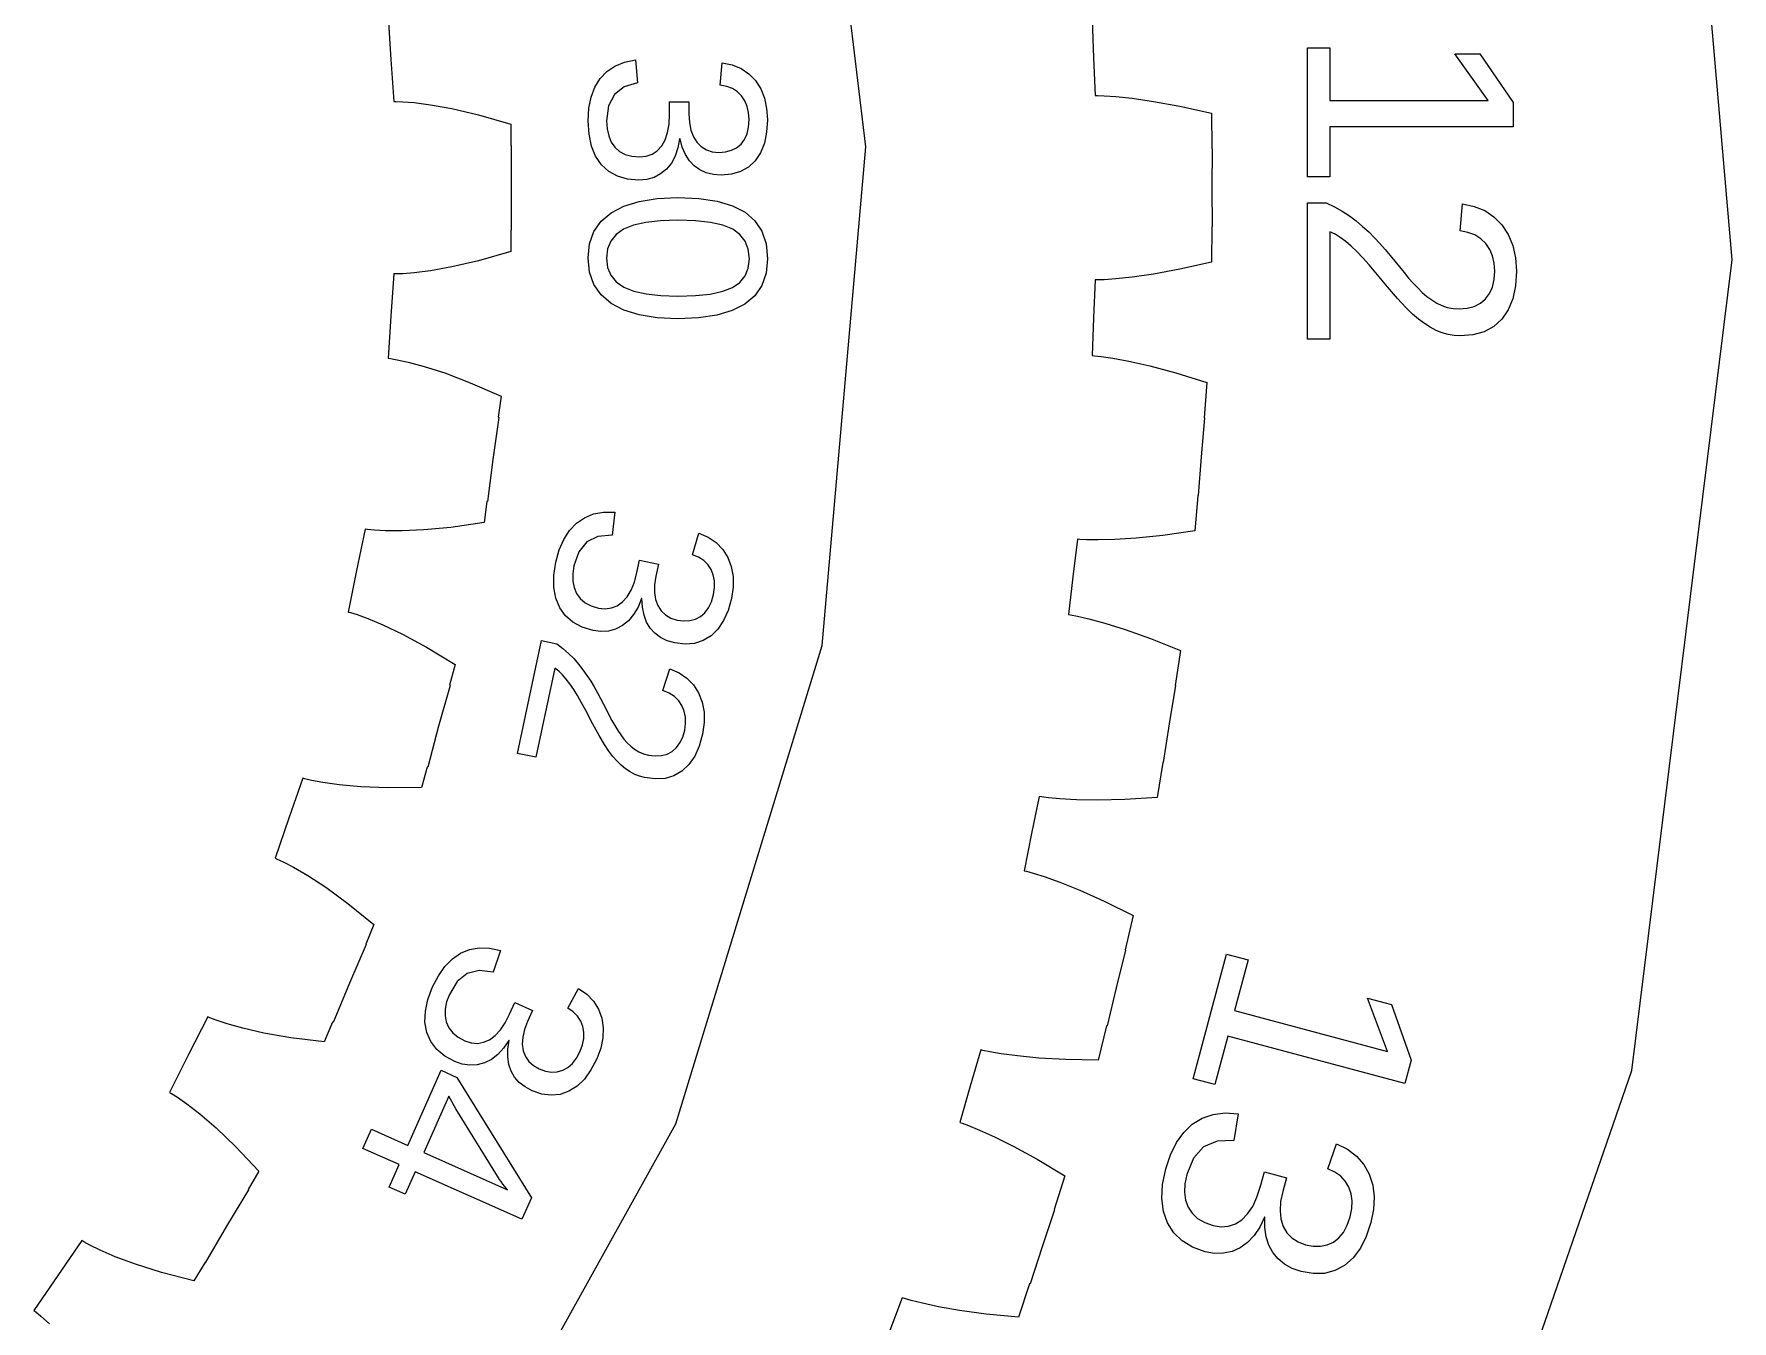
# Model space of a CAD drawing. Header units: metres. Extents: x -300 to 172, y -235 to 235.
# Drawn here: x 69.2 to 171.6, y -68.4 to 9.3 of the extents above; entities that cross this region are included whole.
import ezdxf

# ---------------------------------------------------------------- set-up
doc = ezdxf.new("R2010")
doc.units = ezdxf.units.M

msp = doc.modelspace()

# ---------------------------------------------------------------- linework, layer by layer
for p, q in [((171.62, -4.35748), (167.377, 44.7258)), ((119.359, 2.4608), (115.693, 32.421)), ((90.5226, 10.2897), (90.6797, 7.74355)), ((133, 10.1227), (133.079, 7.84135)), ((146.004, 0.65063), (146.004, 8.43164)), ((146.004, 8.43164), (147.352, 8.43164)), ((147.352, 8.43164), (147.352, 5.26863)), ((90.6797, 7.74355), (90.8634, 5.19972)), ((103.719, 7.01154), (104.21, 7.34259)), ((104.21, 7.34259), (104.786, 7.57703)), ((104.786, 7.57703), (105.449, 7.71484)), ((105.449, 7.71484), (105.576, 6.32585)), ((110.567, 6.18384), (110.672, 7.53584)), ((110.672, 7.53584), (111.282, 7.41302)), ((111.282, 7.41302), (111.821, 7.19359)), ((111.821, 7.19359), (112.289, 6.87753)), ((133.079, 7.84135), (133.182, 5.56102)), ((156.904, 5.26863), (154.9, 8.07063)), ((154.9, 8.07063), (156.398, 8.07063)), ((156.398, 8.07063), (158.42, 5.13564)), ((103.001, 6.06703), (103.316, 6.58385)), ((103.316, 6.58385), (103.719, 7.01154)), ((105.576, 6.32585), (104.759, 6.08165)), ((110.958, 6.11015), (110.567, 6.18384)), ((112.289, 6.87753), (112.687, 6.46484)), ((112.687, 6.46484), (113.004, 5.97047)), ((90.8634, 5.19972), (90.9996, 5.20143)), ((90.9996, 5.20143), (91.4106, 5.18881)), ((91.4106, 5.18881), (92.1026, 5.13435)), ((92.1026, 5.13435), (93.0848, 5.00832)), ((102.641, 4.79153), (102.776, 5.46959)), ((102.776, 5.46959), (103.001, 6.06703)), ((104.175, 5.61809), (103.825, 4.93515)), ((104.759, 6.08165), (104.175, 5.61809)), ((107.511, 4.42885), (107.511, 5.19084)), ((107.511, 5.19084), (108.676, 5.19084)), ((108.676, 5.19084), (108.676, 4.45885)), ((111.302, 5.9791), (110.958, 6.11015)), ((111.6, 5.79065), (111.302, 5.9791)), ((111.851, 5.54485), (111.6, 5.79065)), ((112.05, 5.24916), (111.851, 5.54485)), ((112.193, 4.91109), (112.05, 5.24916)), ((113.004, 5.97047), (113.23, 5.41034)), ((113.23, 5.41034), (113.366, 4.78447)), ((133.182, 5.56102), (133.32, 5.56146)), ((133.32, 5.56146), (133.738, 5.54883)), ((133.738, 5.54883), (134.439, 5.50169)), ((134.439, 5.50169), (135.428, 5.39767)), ((135.428, 5.39767), (136.713, 5.21269)), ((136.713, 5.21269), (138.303, 4.92041)), ((147.352, 5.26863), (156.904, 5.26863)), ((158.42, 5.13564), (158.42, 3.67264)), ((93.0848, 5.00832), (94.3701, 4.77744)), ((94.3701, 4.77744), (95.9751, 4.40332)), ((95.9751, 4.40332), (97.92, 3.84041)), ((102.596, 4.03284), (102.641, 4.79153)), ((103.825, 4.93515), (103.709, 4.03284)), ((107.481, 3.84196), (107.511, 4.42885)), ((108.676, 4.45885), (108.706, 3.93735)), ((112.278, 4.53065), (112.193, 4.91109)), ((112.276, 3.64853), (112.307, 4.10785)), ((112.307, 4.10785), (112.278, 4.53065)), ((113.366, 4.78447), (113.412, 4.09285)), ((138.303, 4.92041), (140.211, 4.49149)), ((140.211, 4.49149), (140.222, 2.35861)), ((97.92, 3.84041), (97.9267, 2.56105)), ((102.646, 3.22334), (102.596, 4.03284)), ((102.795, 2.51285), (102.646, 3.22334)), ((103.709, 4.03284), (103.74, 3.5526)), ((103.74, 3.5526), (103.833, 3.12685)), ((103.833, 3.12685), (103.989, 2.7556)), ((107.24, 2.88797), (107.391, 3.32834)), ((107.391, 3.32834), (107.481, 3.84196)), ((108.706, 3.93735), (108.796, 3.47784)), ((108.796, 3.47784), (108.946, 3.08034)), ((108.946, 3.08034), (109.157, 2.74484)), ((112.032, 2.91103), (112.184, 3.24959)), ((112.184, 3.24959), (112.276, 3.64853)), ((113.366, 3.34547), (113.228, 2.68634)), ((113.412, 4.09285), (113.366, 3.34547)), ((158.42, 3.67264), (147.352, 3.67264)), ((147.352, 3.67264), (147.352, 0.65063)), ((97.9267, 2.56105), (97.9535, 2.55299)), ((97.9535, 2.55299), (97.9401, -0.00017)), ((103.045, 1.90134), (102.795, 2.51285)), ((103.989, 2.7556), (104.208, 2.43884)), ((104.208, 2.43884), (104.488, 2.18553)), ((104.488, 2.18553), (104.829, 2.00459)), ((106.455, 2.0251), (106.766, 2.23166)), ((106.766, 2.23166), (107.03, 2.52084)), ((107.03, 2.52084), (107.24, 2.88797)), ((108.011, 2.40053), (107.846, 1.9086)), ((108.108, 2.95784), (108.011, 2.40053)), ((108.138, 2.95784), (108.108, 2.95784)), ((108.275, 2.45229), (108.138, 2.95784)), ((108.463, 2.01059), (108.275, 2.45229)), ((109.157, 2.74484), (109.42, 2.47841)), ((109.42, 2.47841), (109.73, 2.2881)), ((109.73, 2.2881), (110.086, 2.1739)), ((110.086, 2.1739), (110.488, 2.13585)), ((110.488, 2.13585), (110.887, 2.1669)), ((110.887, 2.1669), (111.241, 2.2601)), ((111.241, 2.2601), (111.552, 2.41541)), ((111.552, 2.41541), (111.818, 2.63284)), ((111.818, 2.63284), (112.032, 2.91103)), ((112.998, 2.11546), (112.677, 1.63284)), ((113.228, 2.68634), (112.998, 2.11546)), ((116.716, -27.6069), (119.359, 2.4608)), ((140.222, 2.35861), (140.246, 2.3528)), ((140.246, 2.3528), (140.234, 0.0002)), ((103.394, 1.38884), (103.045, 1.90134)), ((103.834, 0.98372), (103.394, 1.38884)), ((104.829, 2.00459), (105.23, 1.89603)), ((105.23, 1.89603), (105.692, 1.85985)), ((105.692, 1.85985), (106.097, 1.90115)), ((106.097, 1.90115), (106.455, 2.0251)), ((107.317, 1.12085), (106.964, 0.83296)), ((107.615, 1.48203), (107.317, 1.12085)), ((107.846, 1.9086), (107.615, 1.48203)), ((108.702, 1.63278), (108.463, 2.01059)), ((108.992, 1.31885), (108.702, 1.63278)), ((109.33, 1.0721), (108.992, 1.31885)), ((109.716, 0.89584), (109.33, 1.0721)), ((112.273, 1.24872), (111.797, 0.97435)), ((112.677, 1.63284), (112.273, 1.24872)), ((104.356, 0.69435), (103.834, 0.98372)), ((104.96, 0.52072), (104.356, 0.69435)), ((105.647, 0.46285), (104.96, 0.52072)), ((106.129, 0.50397), (105.647, 0.46285)), ((106.568, 0.62735), (106.129, 0.50397)), ((106.964, 0.83296), (106.568, 0.62735)), ((110.149, 0.7901), (109.716, 0.89584)), ((110.63, 0.75484), (110.149, 0.7901)), ((111.25, 0.80972), (110.63, 0.75484)), ((111.797, 0.97435), (111.25, 0.80972)), ((140.234, 0.0002), (140.246, -2.3528)), ((147.352, 0.65063), (146.004, 0.65063)), ((97.9401, -0.00017), (97.9535, -2.55301)), ((104.745, -1.11041), (105.673, -0.82573)), ((105.673, -0.82573), (106.759, -0.65491)), ((106.759, -0.65491), (108.004, -0.59798)), ((108.004, -0.59798), (109.273, -0.65329)), ((109.273, -0.65329), (110.372, -0.81923)), ((110.372, -0.81923), (111.302, -1.09579)), ((146.004, -9.12997), (146.004, -0.90797)), ((146.004, -0.90797), (147.123, -0.90797)), ((147.123, -0.90797), (147.624, -1.14491)), ((155.21, -2.59998), (155.36, -0.97798)), ((155.36, -0.97798), (156.066, -1.12297)), ((102.941, -2.64598), (103.372, -2.02098)), ((103.372, -2.02098), (103.976, -1.50897)), ((103.976, -1.50897), (104.745, -1.11041)), ((106.96, -1.99129), (106.067, -2.09422)), ((108.004, -1.95697), (106.96, -1.99129)), ((109.075, -1.99078), (108.004, -1.95697)), ((109.984, -2.09222), (109.075, -1.99078)), ((111.302, -1.09579), (112.062, -1.48297)), ((112.062, -1.48297), (112.652, -1.98967)), ((112.652, -1.98967), (113.074, -2.62473)), ((147.624, -1.14491), (148.094, -1.40672)), ((148.094, -1.40672), (148.534, -1.69342)), ((148.534, -1.69342), (148.944, -2.00497)), ((148.944, -2.00497), (149.329, -2.3331)), ((156.066, -1.12297), (156.697, -1.38197)), ((156.697, -1.38197), (157.251, -1.75497)), ((157.251, -1.75497), (157.73, -2.24197)), ((97.9267, -2.56107), (97.92, -3.84041)), ((97.9535, -2.55301), (97.9267, -2.56107)), ((102.682, -3.38397), (102.941, -2.64598)), ((104.277, -2.82085), (103.953, -3.21648)), ((104.73, -2.50598), (104.277, -2.82085)), ((105.323, -2.26579), (104.73, -2.50598)), ((106.067, -2.09422), (105.323, -2.26579)), ((110.731, -2.26129), (109.984, -2.09222)), ((111.315, -2.49797), (110.731, -2.26129)), ((111.755, -2.81261), (111.315, -2.49797)), ((112.07, -3.21448), (111.755, -2.81261)), ((113.074, -2.62473), (113.327, -3.38817)), ((140.222, -2.35861), (140.211, -4.49149)), ((140.246, -2.3528), (140.222, -2.35861)), ((147.663, -2.80591), (147.352, -2.65298)), ((147.352, -2.65298), (147.352, -9.12997)), ((147.981, -3.00073), (147.663, -2.80591)), ((148.305, -3.23741), (147.981, -3.00073)), ((149.329, -2.3331), (149.695, -2.66948)), ((149.695, -2.66948), (150.043, -3.0141)), ((150.043, -3.0141), (150.372, -3.36697)), ((155.68, -2.69128), (155.21, -2.59998)), ((156.094, -2.85022), (155.68, -2.69128)), ((156.453, -3.07678), (156.094, -2.85022)), ((157.73, -2.24197), (158.116, -2.82529)), ((158.116, -2.82529), (158.391, -3.48622)), ((97.92, -3.84041), (95.9751, -4.40332)), ((102.596, -4.23497), (102.682, -3.38397)), ((103.758, -3.69286), (103.694, -4.24998)), ((103.953, -3.21648), (103.758, -3.69286)), ((112.259, -3.7036), (112.07, -3.21448)), ((112.322, -4.27998), (112.259, -3.7036)), ((113.327, -3.38817), (113.412, -4.27998)), ((148.635, -3.51598), (148.305, -3.23741)), ((148.978, -3.8418), (148.635, -3.51598)), ((149.342, -4.21922), (148.978, -3.8418)), ((150.372, -3.36697), (150.686, -3.7231)), ((150.686, -3.7231), (150.988, -4.07748)), ((150.988, -4.07748), (151.279, -4.4301)), ((156.757, -3.37097), (156.453, -3.07678)), ((156.998, -3.72173), (156.757, -3.37097)), ((157.17, -4.11697), (156.998, -3.72173)), ((158.391, -3.48622), (158.557, -4.22479)), ((93.0848, -5.00832), (92.1026, -5.13435)), ((94.3701, -4.77745), (93.0848, -5.00832)), ((95.9751, -4.40332), (94.3701, -4.77745)), ((102.682, -5.0871), (102.596, -4.23497)), ((102.942, -5.82848), (102.682, -5.0871)), ((103.694, -4.24998), (103.76, -4.80423)), ((103.76, -4.80423), (103.958, -5.27898)), ((112.066, -5.31897), (112.258, -4.84222)), ((112.258, -4.84222), (112.322, -4.27998)), ((113.412, -4.27998), (113.326, -5.14861)), ((138.303, -4.92043), (136.713, -5.21269)), ((140.211, -4.49149), (138.303, -4.92043)), ((149.725, -4.64828), (149.342, -4.21922)), ((150.13, -5.12898), (149.725, -4.64828)), ((151.279, -4.4301), (151.558, -4.78098)), ((151.558, -4.78098), (151.831, -5.12291)), ((151.831, -5.12291), (152.105, -5.44772)), ((157.273, -4.55673), (157.17, -4.11697)), ((157.272, -5.54478), (157.308, -5.04097)), ((157.308, -5.04097), (157.273, -4.55673)), ((158.612, -5.04097), (158.556, -5.92523)), ((158.557, -4.22479), (158.612, -5.04097)), ((165.565, -53.2504), (171.62, -4.35748)), ((90.8634, -5.19972), (90.6797, -7.74376)), ((90.9996, -5.20145), (90.8634, -5.19972)), ((91.4106, -5.18881), (90.9996, -5.20145)), ((92.1026, -5.13435), (91.4106, -5.18881)), ((103.376, -6.45911), (102.942, -5.82848)), ((103.958, -5.27898), (104.289, -5.67422)), ((104.289, -5.67422), (104.753, -5.98997)), ((104.753, -5.98997), (105.353, -6.23192)), ((110.711, -6.24654), (111.3, -6.01598)), ((111.3, -6.01598), (111.747, -5.71022)), ((111.747, -5.71022), (112.066, -5.31897)), ((113.07, -5.89548), (112.644, -6.5206)), ((113.326, -5.14861), (113.07, -5.89548)), ((133.182, -5.56102), (133.079, -7.8416)), ((133.32, -5.56146), (133.182, -5.56102)), ((133.738, -5.54883), (133.32, -5.56146)), ((134.439, -5.50169), (133.738, -5.54883)), ((135.428, -5.39766), (134.439, -5.50169)), ((136.713, -5.21269), (135.428, -5.39766)), ((150.83, -5.9756), (150.13, -5.12898)), ((151.433, -6.67348), (150.83, -5.9756)), ((152.105, -5.44772), (152.378, -5.75542)), ((152.378, -5.75542), (152.651, -6.04597)), ((152.651, -6.04597), (152.928, -6.31448)), ((156.99, -6.37729), (157.166, -5.99023)), ((157.166, -5.99023), (157.272, -5.54478)), ((158.556, -5.92523), (158.39, -6.70097)), ((103.983, -6.97897), (103.376, -6.45911)), ((104.755, -7.38585), (103.983, -6.97897)), ((105.353, -6.23192), (106.095, -6.40472)), ((106.095, -6.40472), (106.979, -6.50841)), ((106.979, -6.50841), (108.004, -6.54298)), ((108.004, -6.54298), (109.063, -6.51004)), ((109.063, -6.51004), (109.965, -6.41122)), ((109.965, -6.41122), (110.711, -6.24654)), ((112.047, -7.02397), (111.282, -7.41116)), ((112.644, -6.5206), (112.047, -7.02397)), ((151.937, -7.2226), (151.433, -6.67348)), ((152.928, -6.31448), (153.211, -6.55598)), ((153.211, -6.55598), (153.501, -6.77048)), ((153.501, -6.77048), (153.798, -6.95798)), ((153.798, -6.95798), (154.108, -7.11023)), ((154.108, -7.11023), (154.437, -7.21898)), ((155.639, -7.26848), (156.064, -7.15598)), ((156.064, -7.15598), (156.432, -6.96848)), ((156.432, -6.96848), (156.743, -6.70598)), ((156.743, -6.70598), (156.99, -6.37729)), ((158.39, -6.70097), (158.113, -7.36823)), ((90.6797, -7.74376), (90.5226, -10.2897)), ((105.682, -7.67648), (104.755, -7.38585)), ((106.765, -7.85085), (105.682, -7.67648)), ((108.004, -7.90898), (106.765, -7.85085)), ((109.261, -7.85367), (108.004, -7.90898)), ((110.353, -7.68773), (109.261, -7.85367)), ((111.282, -7.41116), (110.353, -7.68773)), ((133.079, -7.8416), (133, -10.1227)), ((152.343, -7.62297), (151.937, -7.2226)), ((152.7, -7.92885), (152.343, -7.62297)), ((153.057, -8.19447), (152.7, -7.92885)), ((153.414, -8.41985), (153.057, -8.19447)), ((154.437, -7.21898), (154.787, -7.28423)), ((154.787, -7.28423), (155.156, -7.30598)), ((155.156, -7.30598), (155.639, -7.26848)), ((157.726, -7.92697), (157.236, -8.36841)), ((158.113, -7.36823), (157.726, -7.92697)), ((147.352, -9.12997), (146.004, -9.12997)), ((153.771, -8.60498), (153.414, -8.41985)), ((154.128, -8.74979), (153.771, -8.60498)), ((154.487, -8.85323), (154.128, -8.74979)), ((154.847, -8.91528), (154.487, -8.85323)), ((155.208, -8.93597), (154.847, -8.91528)), ((155.977, -8.87291), (155.208, -8.93597)), ((156.653, -8.68373), (155.977, -8.87291)), ((157.236, -8.36841), (156.653, -8.68373)), ((133, -10.1227), (133.139, -10.1333)), ((133.139, -10.1333), (133.554, -10.1791)), ((133.554, -10.1791), (134.249, -10.2817)), ((90.5226, -10.2897), (90.6579, -10.3062)), ((90.6579, -10.3062), (91.0636, -10.3735)), ((91.0636, -10.3735), (91.7421, -10.5197)), ((91.7421, -10.5197), (92.6987, -10.7755)), ((92.6987, -10.7755), (93.9418, -11.1757)), ((93.9418, -11.1757), (95.4826, -11.7604)), ((134.249, -10.2817), (135.227, -10.464)), ((135.227, -10.464), (136.492, -10.7504)), ((136.492, -10.7504), (138.054, -11.1681)), ((138.054, -11.1681), (139.922, -11.7473)), ((95.4826, -11.7604), (97.3351, -12.5775)), ((139.922, -11.7473), (139.764, -13.8743)), ((97.3351, -12.5775), (97.1712, -13.8463)), ((97.1967, -13.8579), (96.8432, -16.3864)), ((97.1712, -13.8463), (97.1967, -13.8579)), ((139.788, -13.882), (139.589, -16.2261)), ((139.764, -13.8743), (139.788, -13.882)), ((96.8432, -16.3864), (96.5161, -18.9183)), ((139.589, -16.2261), (139.414, -18.5728)), ((96.4885, -18.9227), (96.3114, -20.1898)), ((96.5161, -18.9183), (96.4885, -18.9227)), ((139.389, -18.5766), (139.208, -20.7019)), ((139.414, -18.5728), (139.389, -18.5766)), ((94.3088, -20.4884), (92.6683, -20.6453)), ((96.3114, -20.1898), (94.3088, -20.4884)), ((101.465, -20.6784), (101.881, -20.2384)), ((101.881, -20.2384), (102.364, -19.904)), ((102.364, -19.904), (102.913, -19.682)), ((102.913, -19.682), (103.525, -19.5726)), ((103.525, -19.5726), (104.202, -19.5756)), ((104.202, -19.5756), (104.038, -20.9606)), ((89.1365, -20.5964), (88.6153, -23.0936)), ((89.2713, -20.6163), (89.1365, -20.5964)), ((89.6803, -20.6585), (89.2713, -20.6163)), ((90.3734, -20.6968), (89.6803, -20.6585)), ((91.3636, -20.7028), (90.3734, -20.6968)), ((92.6683, -20.6453), (91.3636, -20.7028)), ((100.848, -21.8512), (101.121, -21.216)), ((101.121, -21.216), (101.465, -20.6784)), ((102.521, -21.3618), (102.036, -21.957)), ((103.188, -21.0296), (102.521, -21.3618)), ((104.038, -20.9606), (103.188, -21.0296)), ((108.89, -22.1372), (109.274, -20.8366)), ((109.274, -20.8366), (109.845, -21.0835)), ((109.845, -21.0835), (110.327, -21.4103)), ((110.327, -21.4103), (110.719, -21.8168)), ((132.116, -21.2096), (131.833, -23.4743)), ((132.255, -21.221), (132.116, -21.2096)), ((132.673, -21.2416), (132.255, -21.221)), ((133.375, -21.2503), (132.673, -21.2416)), ((134.369, -21.2252), (133.375, -21.2503)), ((135.664, -21.1429), (134.369, -21.2252)), ((137.273, -20.9779), (135.664, -21.1429)), ((139.208, -20.7019), (137.273, -20.9779)), ((100.646, -22.5839), (100.848, -21.8512)), ((102.036, -21.957), (101.735, -22.8153)), ((105.536, -23.2185), (105.694, -22.4731)), ((105.694, -22.4731), (106.834, -22.7153)), ((109.257, -22.2906), (108.89, -22.1372)), ((109.567, -22.4904), (109.257, -22.2906)), ((109.819, -22.7366), (109.567, -22.4904)), ((110.719, -21.8168), (111.022, -22.3031)), ((111.022, -22.3031), (111.23, -22.8526)), ((88.6153, -23.0936), (88.1204, -25.5956)), ((100.525, -24.1122), (100.526, -23.3861)), ((100.526, -23.3861), (100.646, -22.5839)), ((101.735, -22.8153), (101.665, -23.2916)), ((101.665, -23.2916), (101.668, -23.7275)), ((105.384, -23.7863), (105.536, -23.2185)), ((106.682, -23.4313), (106.603, -23.9477)), ((106.834, -22.7153), (106.682, -23.4313)), ((110.013, -23.0292), (109.819, -22.7366)), ((110.147, -23.3599), (110.013, -23.0292)), ((110.216, -23.7202), (110.147, -23.3599)), ((111.23, -22.8526), (111.335, -23.4476)), ((111.335, -23.4476), (111.338, -24.0881)), ((131.833, -23.4743), (131.573, -25.7423)), ((100.642, -24.7622), (100.525, -24.1122)), ((101.668, -23.7275), (101.744, -24.123)), ((101.744, -24.123), (101.891, -24.4783)), ((101.891, -24.4783), (102.113, -24.7843)), ((104.951, -24.6694), (105.189, -24.2699)), ((105.189, -24.2699), (105.384, -23.7863)), ((106.603, -23.9477), (106.595, -24.4159)), ((106.595, -24.4159), (106.66, -24.836)), ((110.035, -24.9725), (110.16, -24.5296)), ((110.16, -24.5296), (110.22, -24.1101)), ((110.22, -24.1101), (110.216, -23.7202)), ((111.338, -24.0881), (111.238, -24.774)), ((88.1204, -25.5956), (88.2522, -25.6299)), ((100.877, -25.3361), (100.642, -24.7622)), ((101.223, -25.8238), (100.877, -25.3361)), ((102.113, -24.7843), (102.408, -25.0321)), ((102.408, -25.0321), (102.778, -25.2217)), ((102.778, -25.2217), (103.223, -25.3531)), ((103.223, -25.3531), (103.627, -25.3969)), ((103.627, -25.3969), (104.003, -25.3501)), ((104.003, -25.3501), (104.35, -25.2127)), ((104.35, -25.2127), (104.669, -24.9848)), ((104.669, -24.9848), (104.951, -24.6694)), ((105.603, -25.3064), (105.34, -25.7534)), ((105.814, -24.7814), (105.603, -25.3064)), ((105.843, -24.7877), (105.814, -24.7814)), ((105.873, -25.3107), (105.843, -24.7877)), ((105.965, -25.7819), (105.873, -25.3107)), ((106.66, -24.836), (106.796, -25.2079)), ((106.796, -25.2079), (106.998, -25.5233)), ((106.998, -25.5233), (107.262, -25.7738)), ((109.642, -25.6431), (109.862, -25.3437)), ((109.862, -25.3437), (110.035, -24.9725)), ((111.038, -25.4955), (110.766, -26.1116)), ((111.238, -24.774), (111.038, -25.4955)), ((88.2522, -25.6299), (88.6453, -25.7507)), ((88.6453, -25.7507), (89.2983, -25.986)), ((89.2983, -25.986), (90.2123, -26.3671)), ((90.2123, -26.3671), (91.391, -26.9293)), ((101.674, -26.2154), (101.223, -25.8238)), ((102.229, -26.5109), (101.674, -26.2154)), ((102.888, -26.7103), (102.229, -26.5109)), ((104.253, -26.622), (103.823, -26.7408)), ((104.658, -26.4138), (104.253, -26.622)), ((105.025, -26.1226), (104.658, -26.4138)), ((105.34, -25.7534), (105.025, -26.1226)), ((106.12, -26.2011), (105.965, -25.7819)), ((106.338, -26.5684), (106.12, -26.2011)), ((106.618, -26.8802), (106.338, -26.5684)), ((107.262, -25.7738), (107.586, -25.9595)), ((107.586, -25.9595), (107.971, -26.0803)), ((107.971, -26.0803), (108.368, -26.1329)), ((108.368, -26.1329), (108.734, -26.1154)), ((108.734, -26.1154), (109.07, -26.028)), ((109.07, -26.028), (109.375, -25.8707)), ((109.375, -25.8707), (109.642, -25.6431)), ((110.423, -26.6222), (110.008, -27.0274)), ((110.766, -26.1116), (110.423, -26.6222)), ((131.573, -25.7423), (131.71, -25.7639)), ((131.71, -25.7639), (132.121, -25.8426)), ((132.121, -25.8426), (132.805, -26.0001)), ((132.805, -26.0001), (133.765, -26.2595)), ((133.765, -26.2595), (135.005, -26.6456)), ((91.391, -26.9293), (92.8401, -27.7142)), ((98.3239, -34.1241), (99.7728, -27.3074)), ((99.7728, -27.3074), (100.701, -27.5048)), ((100.701, -27.5048), (101.074, -27.7896)), ((103.368, -26.7702), (102.888, -26.7103)), ((103.823, -26.7408), (103.368, -26.7702)), ((106.959, -27.1328), (106.618, -26.8802)), ((107.36, -27.3263), (106.959, -27.1328)), ((107.823, -27.4607), (107.36, -27.3263)), ((108.441, -27.5359), (107.823, -27.4607)), ((107.879, -56.468), (116.716, -27.6069)), ((109.011, -27.4887), (108.441, -27.5359)), ((109.533, -27.3193), (109.011, -27.4887)), ((110.008, -27.0274), (109.533, -27.3193)), ((135.005, -26.6456), (136.528, -27.1861)), ((136.528, -27.1861), (138.344, -27.9118)), ((92.8401, -27.7142), (94.5672, -28.7709)), ((101.074, -27.7896), (101.418, -28.0896)), ((101.418, -28.0896), (101.732, -28.4048)), ((101.732, -28.4048), (102.017, -28.7352)), ((138.344, -27.9118), (138.017, -30.0195)), ((94.5672, -28.7709), (94.2356, -30.0066)), ((100.583, -28.9918), (99.4419, -34.3618)), ((100.815, -29.1736), (100.583, -28.9918)), ((101.044, -29.3912), (100.815, -29.1736)), ((101.27, -29.6446), (101.044, -29.3912)), ((101.494, -29.9338), (101.27, -29.6446)), ((102.017, -28.7352), (102.279, -29.0751)), ((102.279, -29.0751), (102.523, -29.4184)), ((102.523, -29.4184), (102.751, -29.7653)), ((107.109, -30.3329), (107.519, -29.0153)), ((107.519, -29.0153), (108.079, -29.2599)), ((108.079, -29.2599), (108.556, -29.5857)), ((108.556, -29.5857), (108.95, -29.9926)), ((94.2593, -30.0214), (93.5719, -32.4803)), ((94.2356, -30.0066), (94.2593, -30.0214)), ((101.722, -30.2642), (101.494, -29.9338)), ((101.957, -30.6411), (101.722, -30.2642)), ((102.199, -31.0645), (101.957, -30.6411)), ((102.751, -29.7653), (102.962, -30.1158)), ((102.962, -30.1158), (103.159, -30.4663)), ((103.159, -30.4663), (103.347, -30.8135)), ((107.483, -30.4912), (107.109, -30.3329)), ((107.798, -30.6959), (107.483, -30.4912)), ((108.056, -30.9468), (107.798, -30.6959)), ((108.95, -29.9926), (109.261, -30.4806)), ((109.261, -30.4806), (109.478, -31.0321)), ((138.041, -30.0291), (137.656, -32.3506)), ((138.017, -30.0195), (138.041, -30.0291)), ((102.449, -31.5343), (102.199, -31.0645)), ((102.881, -32.3595), (102.449, -31.5343)), ((103.347, -30.8135), (103.526, -31.1572)), ((103.526, -31.1572), (103.695, -31.4975)), ((103.695, -31.4975), (103.862, -31.8292)), ((108.256, -31.2442), (108.056, -30.9468)), ((108.394, -31.5775), (108.256, -31.2442)), ((108.467, -31.9357), (108.394, -31.5775)), ((109.478, -31.0321), (109.59, -31.6285)), ((109.59, -31.6285), (109.597, -32.2698)), ((93.5719, -32.4803), (92.9104, -34.9461)), ((103.258, -33.0441), (102.881, -32.3595)), ((103.862, -31.8292), (104.031, -32.1466)), ((104.031, -32.1466), (104.204, -32.4498)), ((104.204, -32.4498), (104.379, -32.7389)), ((104.379, -32.7389), (104.561, -33.0103)), ((108.3, -33.138), (108.418, -32.7263)), ((108.418, -32.7263), (108.475, -32.3186)), ((108.475, -32.3186), (108.467, -31.9357)), ((109.597, -32.2698), (109.499, -32.9561)), ((137.656, -32.3506), (137.295, -34.6753)), ((103.579, -33.588), (103.258, -33.0441)), ((103.845, -33.9912), (103.579, -33.588)), ((104.561, -33.0103), (104.754, -33.2604)), ((104.754, -33.2604), (104.957, -33.4893)), ((104.957, -33.4893), (105.169, -33.6971)), ((105.169, -33.6971), (105.399, -33.8779)), ((107.656, -34.0079), (107.919, -33.7788)), ((107.919, -33.7788), (108.134, -33.4888)), ((108.134, -33.4888), (108.3, -33.138)), ((109.297, -33.6794), (109.023, -34.2933)), ((109.499, -32.9561), (109.297, -33.6794)), ((99.4419, -34.3618), (98.3239, -34.1241)), ((104.088, -34.308), (103.845, -33.9912)), ((104.337, -34.5913), (104.088, -34.308)), ((104.593, -34.8412), (104.337, -34.5913)), ((105.399, -33.8779), (105.653, -34.0261)), ((105.653, -34.0261), (105.931, -34.1418)), ((105.931, -34.1418), (106.234, -34.2249)), ((106.234, -34.2249), (106.641, -34.279)), ((106.641, -34.279), (107.014, -34.2609)), ((107.014, -34.2609), (107.352, -34.1705)), ((107.352, -34.1705), (107.656, -34.0079)), ((108.676, -34.7976), (108.256, -35.1925)), ((109.023, -34.2933), (108.676, -34.7976)), ((137.27, -34.6772), (136.921, -36.7814)), ((137.295, -34.6753), (137.27, -34.6772)), ((85.3729, -35.6255), (84.5236, -38.0306)), ((85.5038, -35.6632), (85.3729, -35.6255)), ((85.9036, -35.7596), (85.5038, -35.6632)), ((86.5853, -35.8899), (85.9036, -35.7596)), ((92.8824, -34.9467), (92.5379, -36.1789)), ((92.9104, -34.9461), (92.8824, -34.9467)), ((104.857, -35.0578), (104.593, -34.8412)), ((105.128, -35.2407), (104.857, -35.0578)), ((105.407, -35.3895), (105.128, -35.2407)), ((105.695, -35.5043), (105.407, -35.3895)), ((105.991, -35.5851), (105.695, -35.5043)), ((106.639, -35.6684), (105.991, -35.5851)), ((107.233, -35.6307), (106.639, -35.6684)), ((107.772, -35.4721), (107.233, -35.6307)), ((108.256, -35.1925), (107.772, -35.4721)), ((87.5659, -36.0278), (86.5853, -35.8899)), ((88.8666, -36.1447), (87.5659, -36.0278)), ((90.5135, -36.208), (88.8666, -36.1447)), ((92.5379, -36.1789), (90.5135, -36.208)), ((129.811, -36.724), (129.349, -38.9591)), ((129.948, -36.7464), (129.811, -36.724)), ((130.363, -36.8002), (129.948, -36.7464)), ((131.062, -36.8646), (130.363, -36.8002)), ((132.055, -36.9185), (131.062, -36.8646)), ((136.921, -36.7814), (134.97, -36.9027)), ((133.353, -36.9394), (132.055, -36.9185)), ((134.97, -36.9027), (133.353, -36.9394)), ((84.5236, -38.0306), (83.6995, -40.4447)), ((129.349, -38.9591), (128.91, -41.1993)), ((83.6995, -40.4447), (83.8256, -40.4963)), ((83.8256, -40.4963), (84.1991, -40.6684)), ((84.1991, -40.6684), (84.8148, -40.9886)), ((84.8148, -40.9886), (85.6699, -41.4881)), ((85.6699, -41.4881), (86.7632, -42.2025)), ((128.91, -41.1993), (129.045, -41.2317)), ((129.045, -41.2317), (129.448, -41.3428)), ((129.448, -41.3428), (130.118, -41.5542)), ((130.118, -41.5542), (131.054, -41.889)), ((131.054, -41.889), (132.258, -42.3723)), ((86.7632, -42.2025), (88.0948, -43.1735)), ((132.258, -42.3723), (133.735, -43.0322)), ((133.735, -43.0322), (135.487, -43.8998)), ((88.0948, -43.1735), (89.6656, -44.451)), ((135.487, -43.8998), (134.993, -45.9749)), ((89.6656, -44.451), (89.1723, -45.6314)), ((89.1938, -45.6493), (88.1848, -47.9945)), ((89.1723, -45.6314), (89.1938, -45.6493)), ((94.9002, -46.1761), (95.4429, -45.9496)), ((95.4429, -45.9496), (96.0253, -45.8465)), ((96.0253, -45.8465), (96.6472, -45.8667)), ((96.6472, -45.8667), (97.3088, -46.0104)), ((97.3088, -46.0104), (96.8598, -47.331)), ((135.016, -45.9864), (134.448, -48.2695)), ((134.993, -45.9749), (135.016, -45.9864)), ((93.5545, -47.5389), (93.9536, -46.9743)), ((93.9536, -46.9743), (94.4022, -46.5201)), ((94.4022, -46.5201), (94.9002, -46.1761)), ((139.107, -53.7488), (141.121, -46.2329)), ((141.121, -46.2329), (142.423, -46.5818)), ((142.423, -46.5818), (141.604, -49.637)), ((88.1848, -47.9945), (87.2004, -50.3502)), ((93.2048, -48.2137), (93.5545, -47.5389)), ((94.6952, -47.8895), (94.2216, -48.6664)), ((95.2928, -47.408), (94.6952, -47.8895)), ((96.0143, -47.2218), (95.2928, -47.408)), ((96.8598, -47.331), (96.0143, -47.2218)), ((92.7688, -49.6834), (92.9211, -48.9735)), ((92.9211, -48.9735), (93.2048, -48.2137)), ((94.0547, -49.1178), (93.9671, -49.5448)), ((94.2216, -48.6664), (94.0547, -49.1178)), ((97.856, -49.851), (98.1659, -49.1549)), ((98.1659, -49.1549), (99.2302, -49.6288)), ((101.362, -49.4907), (102.007, -48.2983)), ((102.007, -48.2983), (102.515, -48.6587)), ((102.515, -48.6587), (102.918, -49.0784)), ((102.918, -49.0784), (103.217, -49.5576)), ((134.448, -48.2695), (133.904, -50.5587)), ((150.831, -52.1093), (149.62, -48.884)), ((149.62, -48.884), (151.067, -49.2718)), ((79.6397, -50.019), (78.4773, -52.2896)), ((79.7644, -50.0737), (79.6397, -50.019)), ((80.1478, -50.2225), (79.7644, -50.0737)), ((92.7479, -50.3435), (92.7688, -49.6834)), ((93.9671, -49.5448), (93.9585, -49.9474)), ((93.9585, -49.9474), (94.0291, -50.3255)), ((97.5898, -50.3749), (97.856, -49.851)), ((99.2302, -49.6288), (98.9324, -50.2975)), ((101.689, -49.7171), (101.362, -49.4907)), ((101.95, -49.9769), (101.689, -49.7171)), ((102.145, -50.2701), (101.95, -49.9769)), ((103.217, -49.5576), (103.413, -50.0963)), ((103.413, -50.0963), (103.501, -50.677)), ((141.604, -49.637), (150.831, -52.1093)), ((151.067, -49.2718), (152.261, -52.6301)), ((80.8061, -50.4425), (80.1478, -50.2225)), ((81.7595, -50.7099), (80.8061, -50.4425)), ((83.033, -50.9992), (81.7595, -50.7099)), ((84.6567, -51.2813), (83.033, -50.9992)), ((87.1727, -50.3471), (86.667, -51.5223)), ((87.2004, -50.3502), (87.1727, -50.3471)), ((92.8584, -50.9537), (92.7479, -50.3435)), ((93.0957, -51.5028), (92.8584, -50.9537)), ((94.0291, -50.3255), (94.1821, -50.6709)), ((94.1821, -50.6709), (94.4198, -50.9748)), ((94.4198, -50.9748), (94.7422, -51.2372)), ((96.6405, -51.3984), (96.9821, -51.1486)), ((96.9821, -51.1486), (97.2985, -50.8075)), ((97.2985, -50.8075), (97.5898, -50.3749)), ((98.7478, -50.7861), (98.6433, -51.2426)), ((98.9324, -50.2975), (98.7478, -50.7861)), ((102.275, -50.5967), (102.145, -50.2701)), ((102.337, -50.948), (102.275, -50.5967)), ((102.329, -51.3148), (102.337, -50.948)), ((103.501, -50.677), (103.48, -51.2808)), ((133.879, -50.5585), (133.364, -52.6283)), ((133.904, -50.5587), (133.879, -50.5585)), ((141.191, -51.1786), (140.409, -54.0977)), ((151.882, -54.0432), (141.191, -51.1786)), ((86.667, -51.5223), (84.6567, -51.2813)), ((93.455, -51.9795), (93.0957, -51.5028)), ((93.9364, -52.3839), (93.455, -51.9795)), ((94.7422, -51.2372), (95.1493, -51.4581)), ((95.1493, -51.4581), (95.5361, -51.5851)), ((95.5361, -51.5851), (95.9136, -51.6174)), ((95.9136, -51.6174), (96.2817, -51.5552)), ((96.2817, -51.5552), (96.6405, -51.3984)), ((97.4877, -51.9073), (97.1376, -52.2899)), ((97.803, -51.4377), (97.4877, -51.9073)), ((97.7425, -52.4476), (97.7503, -51.9676)), ((97.7503, -51.9676), (97.8304, -51.4499)), ((97.8304, -51.4499), (97.803, -51.4377)), ((98.6433, -51.2426), (98.6189, -51.6668)), ((98.6189, -51.6668), (98.6747, -52.0589)), ((98.6747, -52.0589), (98.8071, -52.4095)), ((101.892, -52.5022), (102.107, -52.095)), ((102.107, -52.095), (102.253, -51.6971)), ((102.253, -51.6971), (102.329, -51.3148)), ((103.35, -51.9079), (103.11, -52.5581)), ((103.48, -51.2808), (103.35, -51.9079)), ((126.281, -52.0062), (125.642, -54.1976)), ((126.416, -52.0395), (126.281, -52.0062)), ((126.825, -52.126), (126.416, -52.0395)), ((127.517, -52.2458), (126.825, -52.126)), ((128.502, -52.3785), (127.517, -52.2458)), ((78.4773, -52.2896), (77.3389, -54.5721)), ((91.7096, -57.775), (93.7266, -53.2447)), ((93.7266, -53.2447), (94.6767, -53.6677)), ((94.54, -52.716), (93.9364, -52.3839)), ((94.9971, -52.8745), (94.54, -52.716)), ((95.4483, -52.9403), (94.9971, -52.8745)), ((95.8937, -52.9135), (95.4483, -52.9403)), ((96.3333, -52.7941), (95.8937, -52.9135)), ((96.7528, -52.5856), (96.3333, -52.7941)), ((97.1376, -52.2899), (96.7528, -52.5856)), ((97.8071, -52.8899), (97.7425, -52.4476)), ((97.944, -53.2945), (97.8071, -52.8899)), ((98.8071, -52.4095), (99.0126, -52.7093)), ((99.0126, -52.7093), (99.2912, -52.9584)), ((99.2912, -52.9584), (99.6429, -53.1566)), ((99.6429, -53.1566), (100.02, -53.2905)), ((100.729, -53.334), (101.06, -53.2436)), ((101.06, -53.2436), (101.369, -53.0764)), ((101.369, -53.0764), (101.646, -52.8293)), ((101.646, -52.8293), (101.892, -52.5022)), ((102.764, -53.2222), (102.37, -53.7683)), ((103.11, -52.5581), (102.764, -53.2222)), ((129.794, -52.5024), (128.502, -52.3785)), ((131.409, -52.5942), (129.794, -52.5024)), ((133.364, -52.6283), (131.409, -52.5942)), ((149.477, -99.8159), (165.565, -53.2504)), ((152.261, -52.6301), (151.882, -54.0432)), ((94.6767, -53.6677), (99.168, -60.9402)), ((98.153, -53.6577), (97.944, -53.2945)), ((98.4338, -53.9756), (98.153, -53.6577)), ((98.7865, -54.2484), (98.4338, -53.9756)), ((99.211, -54.476), (98.7865, -54.2484)), ((100.02, -53.2905), (100.382, -53.3496)), ((100.382, -53.3496), (100.729, -53.334)), ((101.928, -54.1964), (101.438, -54.5065)), ((102.37, -53.7683), (101.928, -54.1964)), ((125.642, -54.1976), (125.027, -56.3958)), ((140.409, -54.0977), (139.107, -53.7488)), ((77.3389, -54.5721), (77.457, -54.64)), ((77.457, -54.64), (77.8042, -54.8603)), ((77.8042, -54.8603), (78.3718, -55.2598)), ((78.3718, -55.2598), (79.1526, -55.8688)), ((94.1916, -54.8091), (92.6789, -58.2065)), ((94.2784, -54.978), (94.1916, -54.8091)), ((94.6156, -55.5703), (94.2784, -54.978)), ((99.7996, -54.678), (99.211, -54.476)), ((100.367, -54.7504), (99.7996, -54.678)), ((100.913, -54.6933), (100.367, -54.7504)), ((101.438, -54.5065), (100.913, -54.6933)), ((79.1526, -55.8688), (80.1409, -56.7225)), ((97.1229, -59.6378), (94.6156, -55.5703)), ((139.051, -56.5006), (139.642, -56.1366)), ((139.642, -56.1366), (140.301, -55.9088)), ((140.301, -55.9088), (141.029, -55.8174)), ((141.029, -55.8174), (141.827, -55.8623)), ((141.827, -55.8623), (141.547, -57.4852)), ((80.1409, -56.7225), (81.3312, -57.8623)), ((89.0051, -57.961), (89.5217, -56.8008)), ((89.5217, -56.8008), (91.7096, -57.775)), ((93.2353, -82.8613), (107.879, -56.468)), ((125.027, -56.3958), (125.159, -56.4388)), ((125.159, -56.4388), (125.552, -56.5815)), ((125.552, -56.5815), (126.202, -56.8455)), ((126.202, -56.8455), (127.109, -57.2536)), ((127.109, -57.2536), (128.272, -57.8312)), ((138.095, -57.6053), (138.534, -56.9932)), ((138.534, -56.9932), (139.051, -56.5006)), ((81.3312, -57.8623), (82.7177, -59.3378)), ((91.1931, -58.9352), (89.0051, -57.961)), ((92.6789, -58.2065), (97.7253, -60.4533)), ((128.272, -57.8312), (129.691, -58.6062)), ((137.451, -59.1881), (137.734, -58.3369)), ((137.734, -58.3369), (138.095, -57.6053)), ((139.735, -57.8639), (139.128, -58.5352)), ((140.542, -57.5139), (139.735, -57.8639)), ((141.547, -57.4852), (140.542, -57.5139)), ((147.228, -59.1803), (147.76, -57.6715)), ((147.76, -57.6715), (148.418, -57.9981)), ((148.418, -57.9981), (148.966, -58.4131)), ((82.7177, -59.3378), (82.0715, -60.4419)), ((90.5915, -60.2863), (91.1931, -58.9352)), ((92.1624, -59.3667), (91.5608, -60.7179)), ((98.5937, -62.2301), (92.1624, -59.3667)), ((129.691, -58.6062), (131.368, -59.6103)), ((137.26, -60.1254), (137.451, -59.1881)), ((139.128, -58.5352), (138.719, -59.5279)), ((143.167, -60.2363), (143.4, -59.368)), ((143.4, -59.368), (144.728, -59.7238)), ((147.652, -59.3837), (147.228, -59.1803)), ((148.004, -59.6381), (147.652, -59.3837)), ((148.966, -58.4131), (149.404, -58.9165)), ((149.404, -58.9165), (149.731, -59.5084)), ((82.0715, -60.4419), (82.0904, -60.4625)), ((91.5608, -60.7179), (90.5915, -60.2863)), ((97.177, -59.7216), (97.1229, -59.6378)), ((97.2497, -59.827), (97.177, -59.7216)), ((97.3411, -59.954), (97.2497, -59.827)), ((97.4513, -60.1026), (97.3411, -59.954)), ((97.5584, -60.2442), (97.4513, -60.1026)), ((97.6398, -60.3498), (97.5584, -60.2442)), ((97.6954, -60.4196), (97.6398, -60.3498)), ((97.7253, -60.4533), (97.6954, -60.4196)), ((131.368, -59.6103), (130.712, -61.6396)), ((137.214, -60.9806), (137.26, -60.1254)), ((138.608, -60.0849), (138.584, -60.5988)), ((138.719, -59.5279), (138.608, -60.0849)), ((142.954, -60.8959), (143.167, -60.2363)), ((144.728, -59.7238), (144.504, -60.5584)), ((148.286, -59.9436), (148.004, -59.6381)), ((148.497, -60.3), (148.286, -59.9436)), ((148.634, -60.6981), (148.497, -60.3)), ((149.731, -59.5084), (149.942, -60.1687)), ((149.942, -60.1687), (150.029, -60.8762)), ((82.0904, -60.4625), (80.7779, -62.6524)), ((99.168, -60.9402), (98.5937, -62.2301)), ((137.311, -61.7536), (137.214, -60.9806)), ((138.584, -60.5988), (138.648, -61.0695)), ((138.648, -61.0695), (138.8, -61.497)), ((142.389, -61.9097), (142.694, -61.4536)), ((142.694, -61.4536), (142.954, -60.8959)), ((144.38, -61.1621), (144.343, -61.7135)), ((144.504, -60.5584), (144.38, -61.1621)), ((148.693, -61.1272), (148.634, -60.6981)), ((148.675, -61.5873), (148.693, -61.1272)), ((150.029, -60.8762), (149.992, -61.6311)), ((130.733, -61.6529), (129.986, -63.8837)), ((130.712, -61.6396), (130.733, -61.6529)), ((137.552, -62.4443), (137.311, -61.7536)), ((137.93, -63.0405), (137.552, -62.4443)), ((138.8, -61.497), (139.042, -61.8711)), ((139.042, -61.8711), (139.374, -62.1812)), ((139.374, -62.1812), (139.798, -62.4273)), ((139.798, -62.4273), (140.313, -62.6094)), ((141.648, -62.5131), (142.037, -62.2639)), ((142.037, -62.2639), (142.389, -61.9097)), ((143.399, -62.0956), (143.118, -62.701)), ((143.433, -62.1047), (143.399, -62.0956)), ((143.436, -62.7233), (143.433, -62.1047)), ((144.343, -61.7135), (144.395, -62.2128)), ((144.395, -62.2128), (144.535, -62.6598)), ((148.403, -62.5921), (148.578, -62.0784)), ((148.578, -62.0784), (148.675, -61.5873)), ((149.833, -62.4333), (149.552, -63.2711)), ((149.992, -61.6311), (149.833, -62.4333)), ((72.0392, -63.5197), (70.5844, -65.6153)), ((72.1555, -63.5906), (72.0392, -63.5197)), ((80.7779, -62.6524), (79.4883, -64.8558)), ((138.436, -63.5297), (137.93, -63.0405)), ((139.071, -63.912), (138.436, -63.5297)), ((140.313, -62.6094), (140.786, -62.6858)), ((140.786, -62.6858), (141.232, -62.6537)), ((141.232, -62.6537), (141.648, -62.5131)), ((142.781, -63.2114), (142.387, -63.6269)), ((143.118, -62.701), (142.781, -63.2114)), ((143.517, -63.2847), (143.436, -62.7233)), ((143.676, -63.7887), (143.517, -63.2847)), ((144.535, -62.6598), (144.757, -63.0445)), ((144.757, -63.0445), (145.055, -63.3568)), ((145.055, -63.3568), (145.43, -63.5966)), ((147.565, -63.6085), (147.896, -63.3571)), ((147.896, -63.3571), (148.175, -63.0183)), ((148.175, -63.0183), (148.403, -62.5921)), ((149.552, -63.2711), (149.192, -63.98)), ((72.5156, -63.7893), (72.1555, -63.5906)), ((73.1387, -64.095), (72.5156, -63.7893)), ((74.048, -64.4871), (73.1387, -64.095)), ((75.2716, -64.9435), (74.048, -64.4871)), ((129.986, -63.8837), (129.261, -66.1223)), ((139.834, -64.1873), (139.071, -63.912)), ((140.395, -64.2875), (139.834, -64.1873)), ((140.933, -64.2809), (140.395, -64.2875)), ((141.447, -64.1675), (140.933, -64.2809)), ((141.937, -63.9473), (141.447, -64.1675)), ((142.387, -63.6269), (141.937, -63.9473)), ((143.913, -64.2355), (143.676, -63.7887)), ((144.226, -64.6211), (143.913, -64.2355)), ((145.43, -63.5966), (145.882, -63.7641)), ((145.882, -63.7641), (146.351, -63.8518)), ((146.351, -63.8518), (146.787, -63.8551)), ((146.787, -63.8551), (147.192, -63.774)), ((147.192, -63.774), (147.565, -63.6085)), ((149.192, -63.98), (148.754, -64.5602)), ((76.8432, -65.4396), (75.2716, -64.9435)), ((78.8034, -65.9464), (76.8432, -65.4396)), ((79.4612, -64.849), (78.8034, -65.9464)), ((79.4883, -64.8558), (79.4612, -64.849)), ((144.615, -64.9408), (144.226, -64.6211)), ((145.08, -65.1946), (144.615, -64.9408)), ((145.62, -65.3824), (145.08, -65.1946)), ((146.349, -65.5107), (145.62, -65.3824)), ((147.028, -65.4916), (146.349, -65.5107)), ((147.658, -65.3252), (147.028, -65.4916)), ((148.238, -65.0115), (147.658, -65.3252)), ((148.754, -64.5602), (148.238, -65.0115)), ((70.5844, -65.6153), (69.152, -67.7256)), ((129.236, -66.1201), (128.558, -68.1425)), ((129.261, -66.1223), (129.236, -66.1201)), ((121.548, -66.9597), (120.737, -69.0932)), ((121.679, -67.0036), (121.548, -66.9597)), ((122.08, -67.1223), (121.679, -67.0036)), ((122.761, -67.2967), (122.08, -67.1223)), ((123.732, -67.5072), (122.761, -67.2967)), ((125.011, -67.7334), (123.732, -67.5072)), ((69.152, -67.7256), (69.26, -67.8086)), ((69.26, -67.8086), (69.5748, -68.0733)), ((69.5748, -68.0733), (70.084, -68.5449)), ((126.612, -67.9532), (125.011, -67.7334)), ((128.558, -68.1425), (126.612, -67.9532))]:
    msp.add_line(p, q)

doc.saveas('drawing.dxf')
